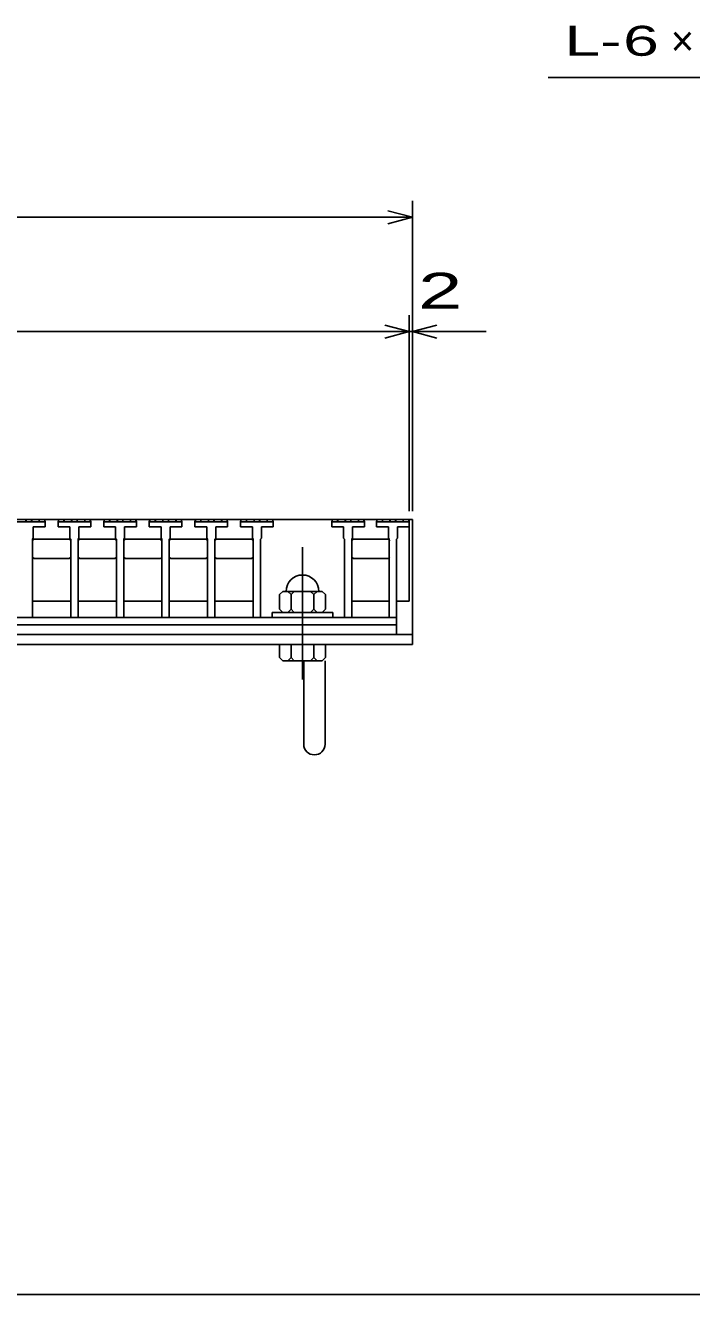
# Model space of a CAD drawing. Units: millimetres, scale not verified. Extents: x -1820 to 1731, y -1282 to 1054.
# Drawn here: x -587 to -179, y -1146 to -370 of the extents above; entities that cross this region are included whole.
import ezdxf
from ezdxf.enums import TextEntityAlignment as Align

# ---------------------------------------------------------------- set-up
doc = ezdxf.new("R2010")
doc.units = ezdxf.units.MM
doc.header["$LTSCALE"] = 10
doc.linetypes.add('CHAIN', pattern=[18.5, 12, -1.5, 3.5, -1.5])
for name, color, linetype, lineweight in [('0_2', 150, 'Continuous', 25), ('16', 3, 'Continuous', 25), ('19', 6, 'Continuous', 25), ('22', 2, 'Continuous', 25)]:
    doc.layers.add(name, color=color, linetype=linetype, lineweight=lineweight)
doc.styles.add('ベクトル', font='')
doc.styles.get('ベクトル').set_extended_font_data('ベクトル')

msp = doc.modelspace()

# ---------------------------------------------------------------- linework, layer by layer
at = {"layer": '0_2'}
msp.add_line((1731, -1146.5), (-1729, -1146.5), dxfattribs=at)
at = {"layer": '16'}
for p, q in [((-1348, -672), (-352, -672)), ((-574.7, -673.5), (-594.7, -673.5)), ((-586.65, -673.5), (-586.15, -672)), ((-586.15, -672), (-583.25, -672)), ((-583.25, -672), (-582.75, -673.5)), ((-578.6, -673.5), (-578.1, -672)), ((-578.1, -672), (-575.2, -672)), ((-575.2, -672), (-574.7, -673.5)), ((-574.7, -676.5), (-574.7, -673.5)), ((-566.8, -673.5), (-566.3, -672)), ((-566.8, -673.5), (-566.8, -676.5)), ((-546.8, -673.5), (-566.8, -673.5)), ((-566.3, -672), (-563.4, -672)), ((-563.4, -672), (-562.9, -673.5)), ((-558.75, -673.5), (-558.25, -672)), ((-558.25, -672), (-555.35, -672)), ((-555.35, -672), (-554.85, -673.5)), ((-550.7, -673.5), (-550.2, -672)), ((-550.2, -672), (-547.3, -672)), ((-547.3, -672), (-546.8, -673.5)), ((-546.8, -676.5), (-546.8, -673.5)), ((-538.9, -673.5), (-538.4, -672)), ((-538.9, -673.5), (-538.9, -676.5)), ((-518.9, -673.5), (-538.9, -673.5)), ((-538.4, -672), (-535.5, -672)), ((-535.5, -672), (-535, -673.5)), ((-530.85, -673.5), (-530.35, -672)), ((-530.35, -672), (-527.45, -672)), ((-527.45, -672), (-526.95, -673.5)), ((-522.8, -673.5), (-522.3, -672)), ((-522.3, -672), (-519.4, -672)), ((-519.4, -672), (-518.9, -673.5)), ((-518.9, -676.5), (-518.9, -673.5)), ((-511, -673.5), (-510.5, -672)), ((-511, -673.5), (-511, -676.5)), ((-491, -673.5), (-511, -673.5)), ((-510.5, -672), (-507.6, -672)), ((-507.6, -672), (-507.1, -673.5)), ((-502.95, -673.5), (-502.45, -672)), ((-502.45, -672), (-499.55, -672)), ((-499.55, -672), (-499.05, -673.5)), ((-494.9, -673.5), (-494.4, -672)), ((-494.4, -672), (-491.5, -672)), ((-491.5, -672), (-491, -673.5)), ((-491, -676.5), (-491, -673.5)), ((-483.1, -673.5), (-482.6, -672)), ((-483.1, -673.5), (-483.1, -676.5)), ((-463.1, -673.5), (-483.1, -673.5)), ((-482.6, -672), (-479.7, -672)), ((-479.7, -672), (-479.2, -673.5)), ((-475.05, -673.5), (-474.55, -672)), ((-474.55, -672), (-471.65, -672)), ((-471.65, -672), (-471.15, -673.5)), ((-467, -673.5), (-466.5, -672)), ((-466.5, -672), (-463.6, -672)), ((-463.6, -672), (-463.1, -673.5)), ((-463.1, -676.5), (-463.1, -673.5)), ((-455.2, -673.5), (-454.7, -672)), ((-455.2, -673.5), (-455.2, -676.5)), ((-435.2, -673.5), (-455.2, -673.5)), ((-454.7, -672), (-451.8, -672)), ((-451.8, -672), (-451.3, -673.5)), ((-447.15, -673.5), (-446.65, -672)), ((-446.65, -672), (-443.75, -672)), ((-443.75, -672), (-443.25, -673.5)), ((-439.1, -673.5), (-438.6, -672)), ((-438.6, -672), (-435.7, -672)), ((-435.7, -672), (-435.2, -673.5)), ((-435.2, -676.5), (-435.2, -673.5)), ((-399.4, -673.5), (-398.9, -672)), ((-399.4, -673.5), (-399.4, -676.5)), ((-379.4, -673.5), (-399.4, -673.5)), ((-398.9, -672), (-396, -672)), ((-396, -672), (-395.5, -673.5)), ((-391.35, -673.5), (-390.85, -672)), ((-390.85, -672), (-387.95, -672)), ((-387.95, -672), (-387.45, -673.5)), ((-383.3, -673.5), (-382.8, -672)), ((-382.8, -672), (-379.9, -672)), ((-379.9, -672), (-379.4, -673.5)), ((-379.4, -676.5), (-379.4, -673.5)), ((-372, -673.5), (-371.5, -672)), ((-372, -673.5), (-372, -676.5)), ((-352, -673.5), (-372, -673.5)), ((-371.5, -672), (-368.6, -672)), ((-368.6, -672), (-368.1, -673.5)), ((-363.95, -673.5), (-363.45, -672)), ((-363.45, -672), (-360.55, -672)), ((-360.55, -672), (-360.05, -673.5)), ((-355.9, -673.5), (-355.4, -672)), ((-355.4, -672), (-352.5, -672)), ((-352.5, -672), (-352, -673.5)), ((-352, -722), (-352, -672)), ((-352, -676.5), (-352, -673.5)), ((-582.45, -684), (-581.95, -683.5)), ((-581.95, -683.5), (-581.95, -676.5)), ((-581.95, -676.5), (-574.7, -676.5)), ((-566.8, -676.5), (-559.55, -676.5)), ((-559.55, -676.5), (-559.55, -683.5)), ((-559.55, -683.5), (-559.05, -684)), ((-554.55, -684), (-554.05, -683.5)), ((-554.05, -683.5), (-554.05, -676.5)), ((-554.05, -676.5), (-546.8, -676.5)), ((-538.9, -676.5), (-531.65, -676.5)), ((-531.65, -676.5), (-531.65, -683.5)), ((-531.65, -683.5), (-531.15, -684)), ((-526.65, -684), (-526.15, -683.5)), ((-526.15, -683.5), (-526.15, -676.5)), ((-526.15, -676.5), (-518.9, -676.5)), ((-511, -676.5), (-503.75, -676.5)), ((-503.75, -676.5), (-503.75, -683.5)), ((-503.75, -683.5), (-503.25, -684)), ((-498.75, -684), (-498.25, -683.5)), ((-498.25, -683.5), (-498.25, -676.5)), ((-498.25, -676.5), (-491, -676.5)), ((-483.1, -676.5), (-475.85, -676.5)), ((-475.85, -676.5), (-475.85, -683.5)), ((-475.85, -683.5), (-475.35, -684)), ((-470.85, -684), (-470.35, -683.5)), ((-470.35, -683.5), (-470.35, -676.5)), ((-470.35, -676.5), (-463.1, -676.5)), ((-455.2, -676.5), (-447.95, -676.5)), ((-447.95, -676.5), (-447.95, -683.5)), ((-447.95, -683.5), (-447.45, -684)), ((-442.95, -684), (-442.45, -683.5)), ((-442.45, -683.5), (-442.45, -676.5)), ((-442.45, -676.5), (-435.2, -676.5)), ((-399.4, -676.5), (-392.15, -676.5)), ((-392.15, -676.5), (-392.15, -683.5)), ((-392.15, -683.5), (-391.65, -684)), ((-387.15, -684), (-386.65, -683.5)), ((-386.65, -683.5), (-386.65, -676.5)), ((-386.65, -676.5), (-379.4, -676.5)), ((-372, -676.5), (-364.75, -676.5)), ((-364.75, -676.5), (-364.75, -683.5)), ((-364.75, -683.5), (-364.25, -684)), ((-359.75, -684), (-359.25, -683.5)), ((-359.25, -683.5), (-359.25, -676.5)), ((-359.25, -676.5), (-352, -676.5)), ((-582.45, -732), (-582.45, -684)), ((-582.45, -685), (-581.45, -684)), ((-581.45, -684), (-560.05, -684)), ((-560.05, -684), (-559.05, -685)), ((-559.05, -684), (-559.05, -732)), ((-554.55, -732), (-554.55, -684)), ((-554.55, -685), (-553.55, -684)), ((-553.55, -684), (-532.15, -684)), ((-532.15, -684), (-531.15, -685)), ((-531.15, -684), (-531.15, -732)), ((-526.65, -732), (-526.65, -684)), ((-526.65, -685), (-525.65, -684)), ((-525.65, -684), (-504.25, -684)), ((-504.25, -684), (-503.25, -685)), ((-503.25, -684), (-503.25, -732)), ((-498.75, -732), (-498.75, -684)), ((-498.75, -685), (-497.75, -684)), ((-497.75, -684), (-476.35, -684)), ((-476.35, -684), (-475.35, -685)), ((-475.35, -684), (-475.35, -732)), ((-470.85, -732), (-470.85, -684)), ((-470.85, -685), (-469.85, -684)), ((-469.85, -684), (-448.45, -684)), ((-448.45, -684), (-447.45, -685)), ((-447.45, -684), (-447.45, -732)), ((-442.95, -732), (-442.95, -684)), ((-391.65, -684), (-391.65, -732)), ((-387.15, -732), (-387.15, -684)), ((-387.15, -685), (-386.15, -684)), ((-386.15, -684), (-364.75, -684)), ((-364.75, -684), (-363.75, -685)), ((-364.25, -684), (-364.25, -732)), ((-359.75, -732), (-359.75, -684)), ((-581.45, -696), (-582.45, -695)), ((-560.05, -696), (-581.45, -696)), ((-559.05, -695), (-560.05, -696)), ((-553.55, -696), (-554.55, -695)), ((-532.15, -696), (-553.55, -696)), ((-531.15, -695), (-532.15, -696)), ((-525.65, -696), (-526.65, -695)), ((-504.25, -696), (-525.65, -696)), ((-503.25, -695), (-504.25, -696)), ((-497.75, -696), (-498.75, -695)), ((-476.35, -696), (-497.75, -696)), ((-475.35, -695), (-476.35, -696)), ((-469.85, -696), (-470.85, -695)), ((-448.45, -696), (-469.85, -696)), ((-447.45, -695), (-448.45, -696)), ((-386.15, -696), (-387.15, -695)), ((-364.75, -696), (-386.15, -696)), ((-363.75, -695), (-364.75, -696)), ((-582.45, -722), (-559.05, -722)), ((-554.55, -722), (-531.15, -722)), ((-526.65, -722), (-503.25, -722)), ((-498.75, -722), (-475.35, -722)), ((-470.85, -722), (-447.45, -722)), ((-429.3, -716), (-431.3, -718)), ((-431.3, -718), (-431.3, -727)), ((-405.3, -716), (-429.3, -716)), ((-424.3, -718), (-426.3, -716)), ((-422.3, -716), (-424.3, -718)), ((-424.3, -727), (-424.3, -718)), ((-410.3, -718), (-412.3, -716)), ((-408.3, -716), (-410.3, -718)), ((-410.3, -727), (-410.3, -718)), ((-403.3, -718), (-405.3, -716)), ((-403.3, -727), (-403.3, -718)), ((-387.15, -722), (-364.25, -722)), ((-359.75, -722), (-352, -722)), ((-435.8, -732), (-435.8, -729)), ((-435.8, -729), (-398.8, -729)), ((-431.3, -727), (-429.3, -729)), ((-426.3, -729), (-424.3, -727)), ((-424.3, -727), (-422.3, -729)), ((-412.3, -729), (-410.3, -727)), ((-410.3, -727), (-408.3, -729)), ((-405.3, -729), (-403.3, -727)), ((-398.8, -729), (-398.8, -732)), ((-1340.25, -732), (-359.75, -732)), ((-359.75, -736.5), (-1340.25, -736.5)), ((-586.95, -732), (-582.45, -732)), ((-559.05, -732), (-554.55, -732)), ((-531.15, -732), (-526.65, -732)), ((-503.25, -732), (-498.75, -732)), ((-475.35, -732), (-470.85, -732)), ((-447.45, -732), (-442.95, -732)), ((-398.8, -732), (-435.8, -732)), ((-391.65, -732), (-387.15, -732)), ((-364.25, -732), (-359.75, -732)), ((-359.75, -732), (-359.75, -736.5)), ((-359.75, -742.5), (-359.75, -736.5)), ((-1340.25, -742.5), (-359.75, -742.5))]:
    msp.add_line(p, q, dxfattribs=at)
at = {"layer": '16', "linetype": 'CHAIN'}
msp.add_line((-417.3, -689), (-417.3, -770), dxfattribs=at)
at = {"layer": '16'}
msp.add_arc((-417.3, -716), 10, 0, 180, dxfattribs=at)
at = {"layer": '19'}
for p, q in [((-352, -672), (-350, -672)), ((-350, -672), (-350, -742.5)), ((-1350, -742.5), (-350, -742.5)), ((-350, -742.5), (-350, -748.5)), ((-350, -748.5), (-1350, -748.5)), ((-431.3, -756.5), (-431.3, -748.5)), ((-431.3, -748.5), (-403.3, -748.5)), ((-424.3, -756.5), (-424.3, -748.5)), ((-410.3, -756.5), (-410.3, -748.5)), ((-403.3, -756.5), (-403.3, -748.5)), ((-431.3, -756.5), (-429.3, -758.5)), ((-429.3, -758.5), (-405.3, -758.5)), ((-424.3, -756.5), (-426.3, -758.5)), ((-422.3, -758.5), (-424.3, -756.5)), ((-416.5, -809.61), (-416.5, -758.5)), ((-410.3, -756.5), (-412.3, -758.5)), ((-408.3, -758.5), (-410.3, -756.5)), ((-405.3, -758.5), (-403.3, -756.5)), ((-403.5, -809.61), (-403.5, -758.5))]:
    msp.add_line(p, q, dxfattribs=at)
msp.add_arc((-410, -809.61), 6.5, 180, 0, dxfattribs=at)
at = {"layer": '22', "color": 4}
for p, q in [((-267, -401.5), (-67, -401.5)), ((-350, -667), (-350, -477)), ((-1350, -487), (-350, -487)), ((-350, -487), (-365, -483)), ((-365, -491), (-350, -487)), ((-352, -667), (-352, -547)), ((-350, -667), (-350, -547)), ((-1348, -557), (-352, -557)), ((-352, -557), (-367, -553)), ((-367, -561), (-352, -557)), ((-352, -557), (-350, -557)), ((-350, -557), (-335, -553)), ((-335, -561), (-350, -557)), ((-350, -557), (-305, -557))]:
    msp.add_line(p, q, dxfattribs=at)

# ---------------------------------------------------------------- texts
at = {"layer": '22', "style": 'ベクトル'}
for s, height, width, p in [('L-', 18.33, 1.6, (-257, -379)), (' 6 ', 18.33, 1.6, (-232, -379)), (' 2 ', 21.99, 1.65, (-360, -532))]:
    msp.add_text(s, height=height, dxfattribs=dict(at, width=width)).set_placement(p, align=Align.MIDDLE_LEFT)
msp.add_text('×', height=18.33, dxfattribs=at).set_placement((-192, -379), align=Align.MIDDLE_LEFT)

doc.saveas('drawing.dxf')
